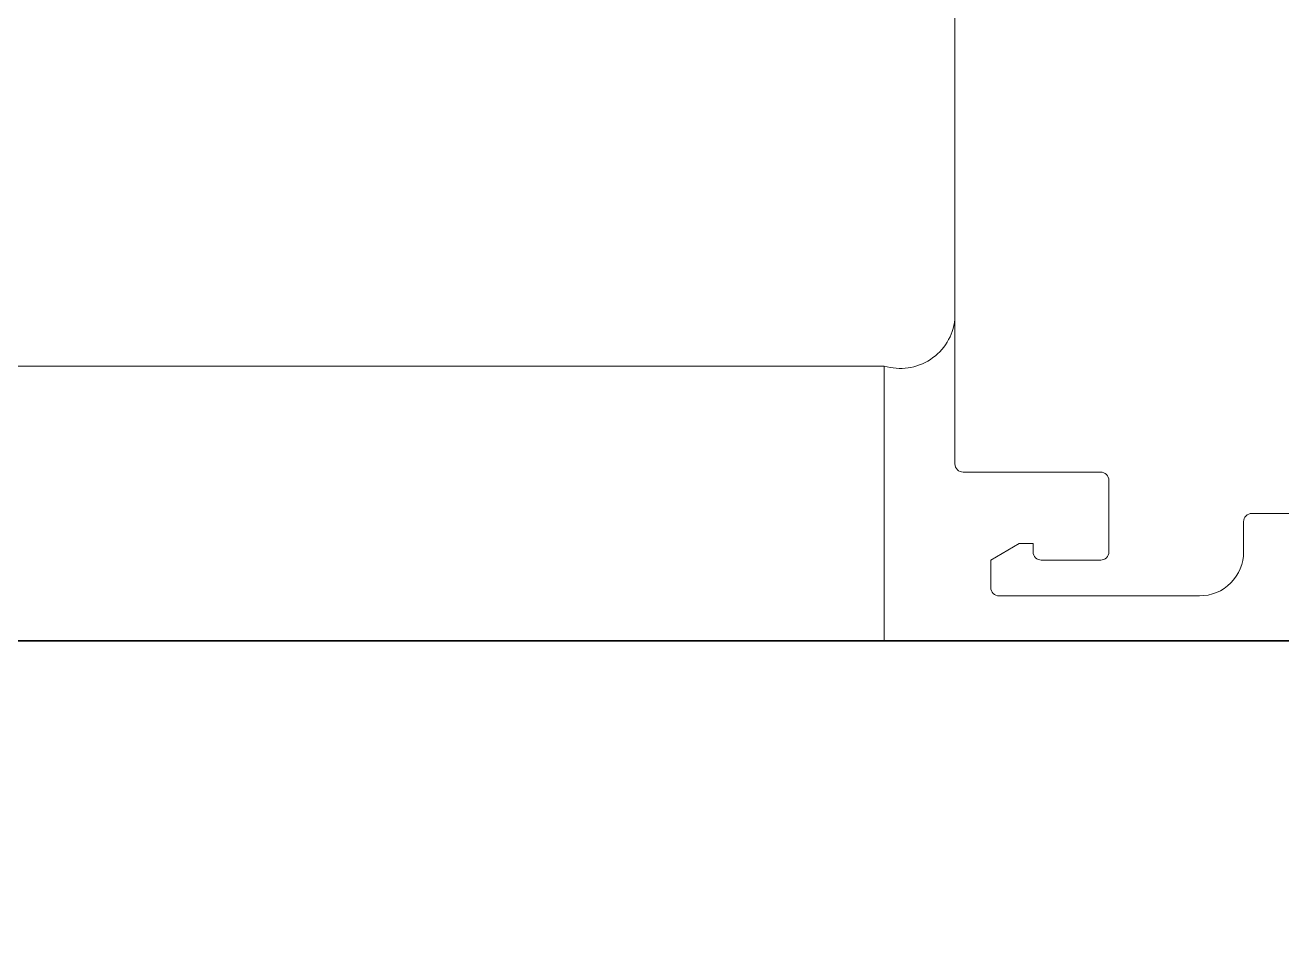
# Model space of a CAD drawing. Header units: inches. Extents: x -3905 to 10892, y 1064 to 9590.
# Drawn here: x 417.288 to 419.574, y 3837.111 to 3838.772 of the extents above; entities that cross this region are included whole.
import ezdxf

# ---------------------------------------------------------------- set-up
doc = ezdxf.new("R2010")
doc.units = ezdxf.units.IN
doc.header["$MEASUREMENT"] = 0
doc.layers.add('SECTIONS', color=70, linetype='Continuous', lineweight=0)
doc.styles.add('DS-TXT1', font='arial.ttf', dxfattribs={"oblique": 10})
doc.dimstyles.new('DS-Fraction$7', dxfattribs={"dimtxt": 0.125, "dimasz": 0.125, "dimexe": 0.06, "dimexo": 0.06, "dimgap": 0.02, "dimtad": 0, "dimdec": 3, "dimzin": 0, "dimdsep": 46, "dimlunit": 4, "dimtxsty": 'DS-TXT1', "dimblk": 'BOXFILLED', "dimcen": -0.06, "dimclrd": 256, "dimclre": 256, "dimclrt": 256, "dimadec": 0, "dimazin": 0, "dimtfac": 1, "dimtdec": 3, "dimtmove": 1, "dimatfit": 3, "dimfxl": 1, "dimfrac": 2, "dimtolj": 1, "dimtzin": 0, "dimlwd": 0, "dimlwe": -1, "dimarcsym": 0})

# ---------------------------------------------------------------- blocks, each defined once
blk = doc.blocks.new('_BoxFilled')
at = {"color": 0, "linetype": 'ByBlock', "lineweight": -2}
blk.add_line((-0.5, 0), (-1, 0), dxfattribs=at)
at = {"color": 0, "linetype": 'ByBlock'}
blk.add_solid([(-0.5, 0.5), (0.5, 0.5), (-0.5, -0.5), (0.5, -0.5)], dxfattribs=at)

msp = doc.modelspace()

# ---------------------------------------------------------------- linework, layer by layer
at = {"layer": 'SECTIONS', "lineweight": 35}
msp.add_line((409.75201, 3837.65247), (420.75983, 3837.65247), dxfattribs=at)
at = {"layer": 'SECTIONS', "linetype": 'Continuous', "lineweight": 15}
msp.add_lwpolyline([(419.98983, 3837.88451), (419.51983, 3837.88451, 0.4142136), (419.50483, 3837.86951), (419.50483, 3837.81451, -0.4142136), (419.42483, 3837.73451), (419.32483, 3837.73451), (419.05983, 3837.73451, -0.4142136), (419.04483, 3837.74951), (419.04483, 3837.79951), (419.09679, 3837.82951), (419.12183, 3837.82951), (419.12183, 3837.81451, 0.4142136), (419.13683, 3837.79951), (419.24483, 3837.79951, 0.4142136), (419.25983, 3837.81451), (419.25983, 3837.94451, 0.4142136), (419.24483, 3837.95951), (418.99483, 3837.95951, -0.4142136), (418.97983, 3837.97451), (418.97983, 3840.13451, -0.4142136)], format="xyb", dxfattribs=at)
at = {"layer": 'SECTIONS', "linetype": 'Continuous', "lineweight": 20}
msp.add_lwpolyline([(409.75201, 3837.65247), (418.85092, 3837.65247), (418.85092, 3838.15247), (409.75201, 3838.15247)], close=True, dxfattribs=at)
at = {"layer": 'SECTIONS', "linetype": 'Continuous', "lineweight": 5}
msp.add_arc((418.88019, 3838.24837), 0.10028, 253.02661, 353.50888, dxfattribs=at)

# ---------------------------------------------------------------- leaders
at = {"layer": 'SECTIONS', "linetype": 'Continuous', "lineweight": 5, "path_type": 1, "annotation_type": 0, "has_hookline": 1, "hookline_direction": 1, "text_width": 14.73135}
msp.add_leader([(419.25983, 3835.65247), (408.23718, 3839.34532), (396.14769, 3839.22469)], dimstyle='DS-Fraction$7', override={"dimscale": 10, "dimgap": 0.02, "dimtad": 0}, dxfattribs=at)

doc.saveas('drawing.dxf')
